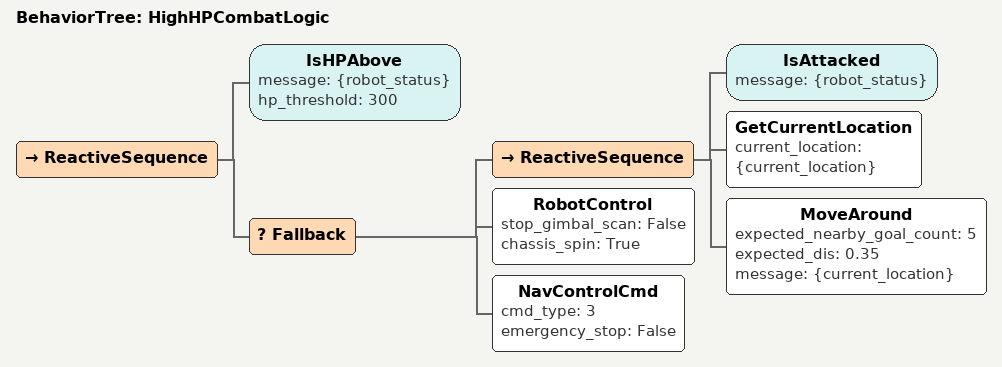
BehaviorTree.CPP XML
<root BTCPP_format="4">
  <BehaviorTree ID="HighHPCombatLogic">
    <ReactiveSequence>
      <IsHPAbove message="{robot_status}" hp_threshold="300"/>

      <!-- 楂樿锛氳鎵撻棯閬匡紱涓嶈鎵撳氨绔欑潃 -->
      <Fallback>

        <ReactiveSequence>
          <!-- 寰呭畾鎺у埗鍖哄潗鏍?-->
          <IsAttacked message="{robot_status}"/>
          <GetCurrentLocation current_location="{current_location}"/>
          <MoveAround expected_nearby_goal_count="5"
                      expected_dis="0.35"
                      message="{current_location}"/>
        </ReactiveSequence>

        <!-- 娌¤鎵擄細绔欑潃涓嶅姩锛堜繚鎸佷簯鍙版壂鎻忓彲閫夛級 -->
        <RobotControl stop_gimbal_scan="False"
          chassis_spin="True"/>
        <NavControlCmd cmd_type="3" emergency_stop="False"/>

      </Fallback>

    </ReactiveSequence>
  </BehaviorTree>
</root>
